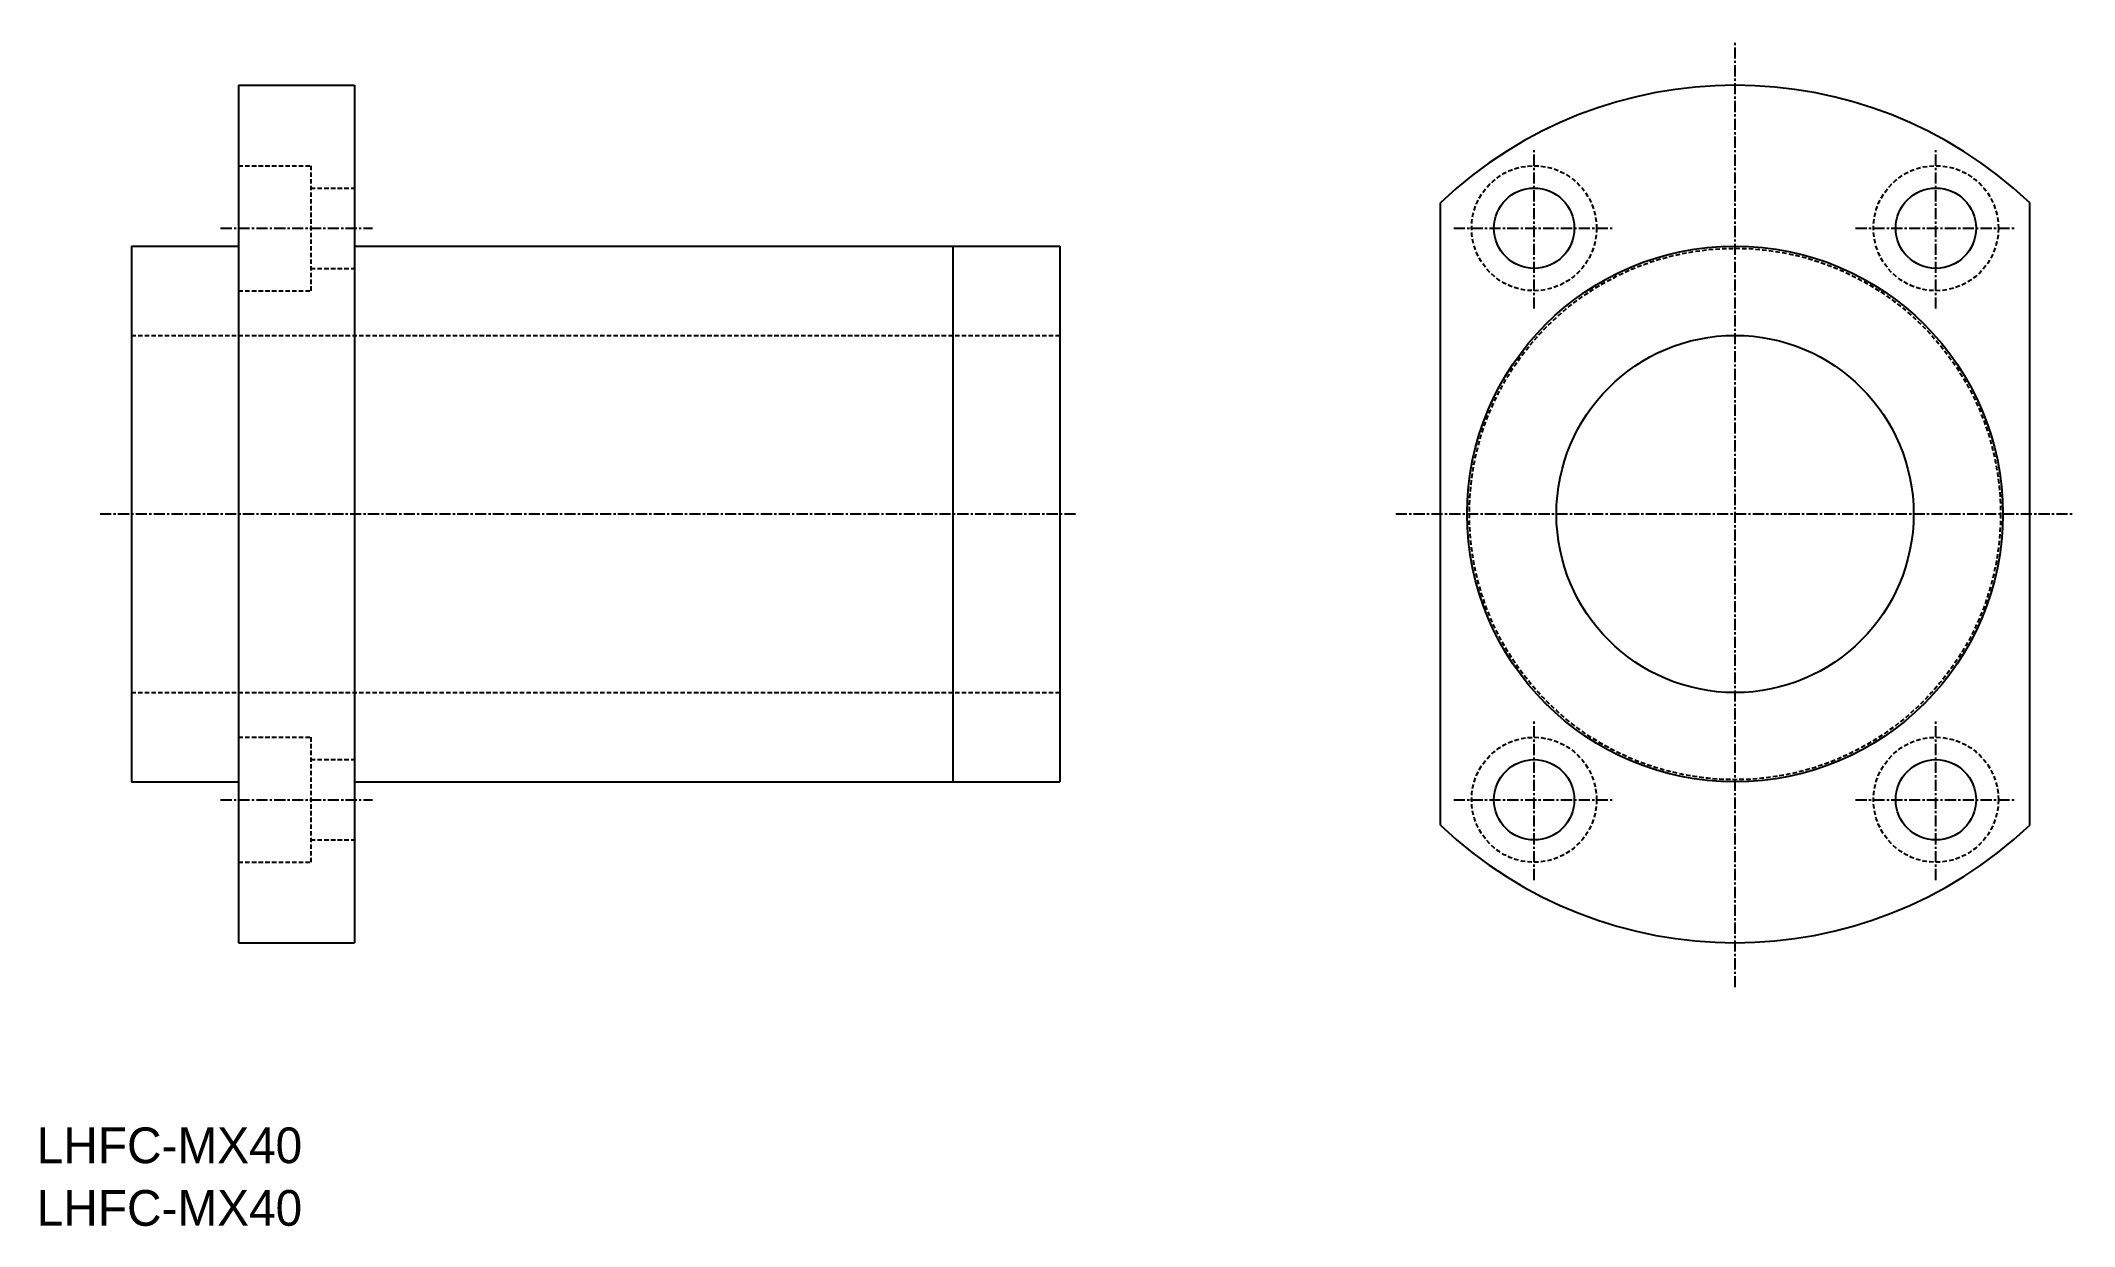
# Model space of a CAD drawing. Extents: x 352 to 580, y -269 to -136.
import ezdxf

# ---------------------------------------------------------------- set-up
doc = ezdxf.new("R2010")
doc.units = 0
doc.linetypes.add('CENTER', pattern=[2, 1.25, -0.25, 0.25, -0.25])
doc.linetypes.add('DASHED', pattern=[0.75, 0.5, -0.25])
doc.layers.get('0').update_dxf_attribs({"linetype": 'CONTINUOUS'})
doc.layers.add('CENTER', color=1, linetype='CENTER')

msp = doc.modelspace()

# ---------------------------------------------------------------- linework, layer by layer
at = {"color": 7, "linetype": 'CONTINUOUS'}
for p, q in [((374.29, -140.83), (387.29, -140.83)), ((374.29, -140.83), (374.29, -236.83)), ((387.29, -140.83), (387.29, -236.83)), ((508.89, -223.69), (508.89, -153.98)), ((574.89, -223.69), (574.89, -153.98)), ((362.29, -158.83), (374.29, -158.83)), ((362.29, -158.83), (362.29, -218.83)), ((387.29, -158.83), (466.29, -158.83)), ((454.29, -158.83), (454.29, -218.83)), ((466.29, -158.83), (466.29, -218.83)), ((362.29, -218.83), (374.29, -218.83)), ((387.29, -218.83), (466.29, -218.83)), ((374.29, -236.83), (387.29, -236.83))]:
    msp.add_line(p, q, dxfattribs=at)
at = {"color": 3, "linetype": 'DASHED'}
for p, q in [((374.29, -149.83), (382.39, -149.83)), ((382.39, -149.83), (382.39, -163.83)), ((382.39, -152.33), (387.29, -152.33)), ((382.39, -161.33), (387.29, -161.33)), ((374.29, -163.83), (382.39, -163.83)), ((362.29, -168.83), (466.29, -168.83)), ((362.29, -208.83), (466.29, -208.83)), ((374.29, -213.83), (382.39, -213.83)), ((382.39, -213.83), (382.39, -227.83)), ((382.39, -216.33), (387.29, -216.33)), ((382.39, -225.33), (387.29, -225.33)), ((374.29, -227.83), (382.39, -227.83))]:
    msp.add_line(p, q, dxfattribs=at)
for centre, radius in [((519.39, -156.83), 7), ((564.39, -156.83), 7), ((541.89, -188.83), 29.75), ((519.39, -220.83), 7), ((564.39, -220.83), 7)]:
    msp.add_circle(centre, radius, dxfattribs=at)
at = {"color": 7, "linetype": 'CONTINUOUS'}
for centre, radius in [((519.39, -156.83), 4.5), ((564.39, -156.83), 4.5), ((541.89, -188.83), 30), ((541.89, -188.83), 20), ((519.39, -220.83), 4.5), ((564.39, -220.83), 4.5)]:
    msp.add_circle(centre, radius, dxfattribs=at)
for start, end in [(46.5675, 133.4325), (226.5675, 313.4325)]:
    msp.add_arc((541.89, -188.83), 48, start, end, dxfattribs=at)
at = {"layer": 'CENTER', "color": 1, "linetype": 'CENTER'}
for p, q in [((541.89, -241.83), (541.89, -135.83)), ((519.39, -165.83), (519.39, -147.83)), ((564.39, -165.83), (564.39, -147.83)), ((372.29, -156.83), (389.29, -156.83)), ((510.39, -156.83), (528.39, -156.83)), ((555.39, -156.83), (573.39, -156.83)), ((358.79, -188.83), (468.29, -188.83)), ((503.89, -188.83), (579.89, -188.83)), ((519.39, -229.83), (519.39, -211.83)), ((564.39, -229.83), (564.39, -211.83)), ((372.29, -220.83), (389.29, -220.83)), ((510.39, -220.83), (528.39, -220.83)), ((555.39, -220.83), (573.39, -220.83))]:
    msp.add_line(p, q, dxfattribs=at)

# ---------------------------------------------------------------- texts
at = {"color": 7, "linetype": 'CONTINUOUS'}
for p in [(351.7, -261.52), (351.7, -268.53)]:
    msp.add_text('LHFC-MX40', height=4, dxfattribs=at).set_placement(p)

doc.saveas('drawing.dxf')
